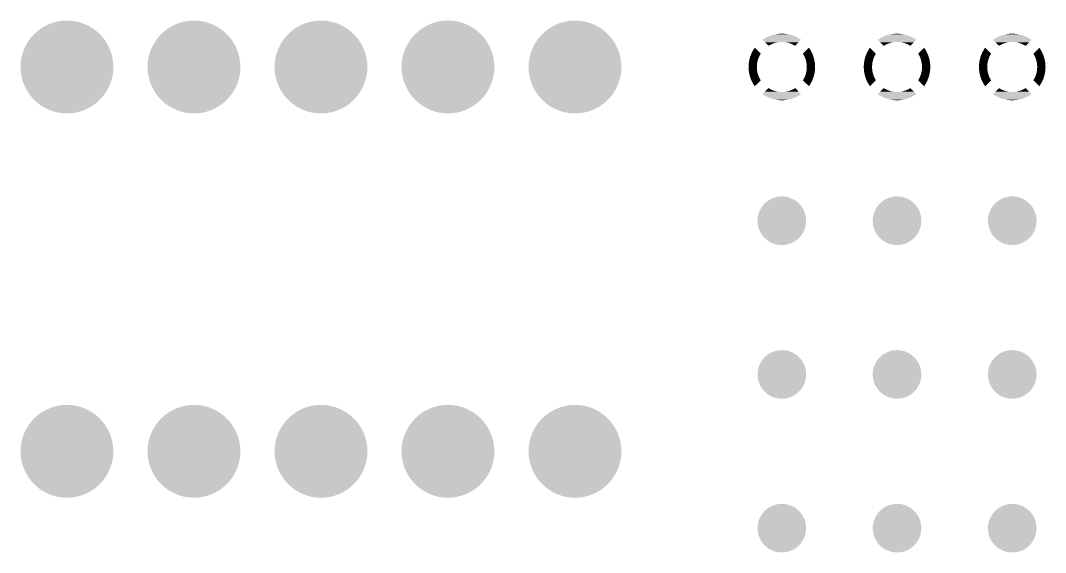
# Model space of a CAD drawing. Extents: x 295 to 953, y 10 to 290.
# Drawn here: x 589.21 to 623.11, y 160.97 to 178.55 of the extents above; entities that cross this region are included whole.
import ezdxf

# ---------------------------------------------------------------- set-up
doc = ezdxf.new("R2010")
doc.units = 0
doc.header["$LTSCALE"] = 5
doc.header["$MEASUREMENT"] = 0
doc.layers.get('0').update_dxf_attribs({"linetype": 'CONTINUOUS', "lineweight": 25})

msp = doc.modelspace()

# ---------------------------------------------------------------- linework, layer by layer
for points, const_width in [([(589.98, 177.013, 1), (591.515, 177.013, 1)], 1.535), ([(594.181, 177.013, 1), (595.716, 177.013, 1)], 1.535), ([(598.382, 177.013, 1), (599.917, 177.013, 1)], 1.535), ([(602.581, 177.013, 1), (604.116, 177.013, 1)], 1.535), ([(606.782, 177.013, 1), (608.317, 177.013, 1)], 1.535), ([(613.988, 171.933, 1), (614.792, 171.933, 1)], 0.804), ([(617.798, 171.933, 1), (618.602, 171.933, 1)], 0.804), ([(621.608, 171.933, 1), (622.412, 171.933, 1)], 0.804), ([(613.988, 166.853, 1), (614.792, 166.853, 1)], 0.804), ([(617.798, 166.853, 1), (618.602, 166.853, 1)], 0.804), ([(621.608, 166.853, 1), (622.412, 166.853, 1)], 0.804), ([(589.98, 164.313, 1), (591.515, 164.313, 1)], 1.535), ([(594.181, 164.313, 1), (595.716, 164.313, 1)], 1.535), ([(598.382, 164.313, 1), (599.917, 164.313, 1)], 1.535), ([(602.581, 164.313, 1), (604.116, 164.313, 1)], 1.535), ([(606.782, 164.313, 1), (608.317, 164.313, 1)], 1.535), ([(613.988, 161.773, 1), (614.792, 161.773, 1)], 0.804), ([(617.798, 161.773, 1), (618.602, 161.773, 1)], 0.804), ([(621.608, 161.773, 1), (622.412, 161.773, 1)], 0.804)]:
    msp.add_lwpolyline(points, format="xyb", close=True, dxfattribs=dict(const_width=const_width))
for points in [[(613.832, 177.961), (613.863, 177.979), (614.948, 177.961), (614.916, 177.979)], [(613.863, 177.979), (613.873, 177.984), (614.916, 177.979), (614.907, 177.984)], [(613.873, 177.984), (613.905, 178.001), (614.907, 177.984), (614.874, 178.001)], [(613.905, 178.001), (613.915, 178.005), (614.874, 178.001), (614.865, 178.005)], [(613.915, 178.005), (613.948, 178.021), (614.865, 178.005), (614.831, 178.021)], [(613.948, 178.021), (613.958, 178.025), (614.831, 178.021), (614.821, 178.025)], [(613.958, 178.025), (613.992, 178.039), (614.821, 178.025), (614.787, 178.039)], [(613.992, 178.039), (614.002, 178.042), (614.787, 178.039), (614.778, 178.042)], [(614.002, 178.042), (614.036, 178.055), (614.778, 178.042), (614.743, 178.055)], [(614.036, 178.055), (614.047, 178.058), (614.743, 178.055), (614.733, 178.058)], [(614.047, 178.058), (614.081, 178.069), (614.733, 178.058), (614.698, 178.069)], [(614.081, 178.069), (614.092, 178.072), (614.698, 178.069), (614.688, 178.072)], [(614.092, 178.072), (614.127, 178.081), (614.688, 178.072), (614.652, 178.081)], [(614.127, 178.081), (614.138, 178.084), (614.652, 178.081), (614.642, 178.084)], [(614.138, 178.084), (614.173, 178.092), (614.642, 178.084), (614.606, 178.092)], [(614.173, 178.092), (614.185, 178.094), (614.606, 178.092), (614.596, 178.094)], [(614.185, 178.094), (614.219, 178.1), (614.596, 178.094), (614.559, 178.1)], [(614.219, 178.1), (614.232, 178.101), (614.559, 178.1), (614.549, 178.101)], [(614.232, 178.101), (614.266, 178.106), (614.549, 178.101), (614.512, 178.106)], [(614.266, 178.106), (614.279, 178.107), (614.512, 178.106), (614.502, 178.107)], [(614.279, 178.107), (614.313, 178.11), (614.502, 178.107), (614.464, 178.11)], [(614.313, 178.11), (614.328, 178.111), (614.464, 178.11), (614.455, 178.111)], [(614.328, 178.111), (614.361, 178.113), (614.455, 178.111), (614.414, 178.113)], [(614.361, 178.113), (614.408, 178.113), (614.414, 178.113), (614.408, 178.113)], [(617.642, 177.961), (617.673, 177.979), (618.758, 177.961), (618.726, 177.979)], [(617.673, 177.979), (617.683, 177.984), (618.726, 177.979), (618.717, 177.984)], [(617.683, 177.984), (617.715, 178.001), (618.717, 177.984), (618.684, 178.001)], [(617.715, 178.001), (617.725, 178.005), (618.684, 178.001), (618.675, 178.005)], [(617.725, 178.005), (617.758, 178.021), (618.675, 178.005), (618.641, 178.021)], [(617.758, 178.021), (617.768, 178.025), (618.641, 178.021), (618.631, 178.025)], [(617.768, 178.025), (617.802, 178.039), (618.631, 178.025), (618.597, 178.039)], [(617.802, 178.039), (617.812, 178.042), (618.597, 178.039), (618.588, 178.042)], [(617.812, 178.042), (617.846, 178.055), (618.588, 178.042), (618.553, 178.055)], [(617.846, 178.055), (617.857, 178.058), (618.553, 178.055), (618.543, 178.058)], [(617.857, 178.058), (617.891, 178.069), (618.543, 178.058), (618.508, 178.069)], [(617.891, 178.069), (617.902, 178.072), (618.508, 178.069), (618.498, 178.072)], [(617.902, 178.072), (617.937, 178.081), (618.498, 178.072), (618.462, 178.081)], [(617.937, 178.081), (617.948, 178.084), (618.462, 178.081), (618.452, 178.084)], [(617.948, 178.084), (617.983, 178.092), (618.452, 178.084), (618.416, 178.092)], [(617.983, 178.092), (617.995, 178.094), (618.416, 178.092), (618.406, 178.094)], [(617.995, 178.094), (618.029, 178.1), (618.406, 178.094), (618.369, 178.1)], [(618.029, 178.1), (618.042, 178.101), (618.369, 178.1), (618.359, 178.101)], [(618.042, 178.101), (618.076, 178.106), (618.359, 178.101), (618.322, 178.106)], [(618.076, 178.106), (618.089, 178.107), (618.322, 178.106), (618.312, 178.107)], [(618.089, 178.107), (618.123, 178.11), (618.312, 178.107), (618.274, 178.11)], [(618.123, 178.11), (618.138, 178.111), (618.274, 178.11), (618.265, 178.111)], [(618.138, 178.111), (618.171, 178.113), (618.265, 178.111), (618.224, 178.113)], [(618.171, 178.113), (618.218, 178.113), (618.224, 178.113), (618.218, 178.113)], [(621.452, 177.961), (621.483, 177.979), (622.568, 177.961), (622.536, 177.979)], [(621.483, 177.979), (621.493, 177.984), (622.536, 177.979), (622.527, 177.984)], [(621.493, 177.984), (621.525, 178.001), (622.527, 177.984), (622.494, 178.001)], [(621.525, 178.001), (621.535, 178.005), (622.494, 178.001), (622.485, 178.005)], [(621.535, 178.005), (621.568, 178.021), (622.485, 178.005), (622.451, 178.021)], [(621.568, 178.021), (621.578, 178.025), (622.451, 178.021), (622.441, 178.025)], [(621.578, 178.025), (621.612, 178.039), (622.441, 178.025), (622.407, 178.039)], [(621.612, 178.039), (621.622, 178.042), (622.407, 178.039), (622.398, 178.042)], [(621.622, 178.042), (621.656, 178.055), (622.398, 178.042), (622.363, 178.055)], [(621.656, 178.055), (621.667, 178.058), (622.363, 178.055), (622.353, 178.058)], [(621.667, 178.058), (621.701, 178.069), (622.353, 178.058), (622.318, 178.069)], [(621.701, 178.069), (621.712, 178.072), (622.318, 178.069), (622.308, 178.072)], [(621.712, 178.072), (621.747, 178.081), (622.308, 178.072), (622.272, 178.081)], [(621.747, 178.081), (621.758, 178.084), (622.272, 178.081), (622.262, 178.084)], [(621.758, 178.084), (621.793, 178.092), (622.262, 178.084), (622.226, 178.092)], [(621.793, 178.092), (621.805, 178.094), (622.226, 178.092), (622.216, 178.094)], [(621.805, 178.094), (621.839, 178.1), (622.216, 178.094), (622.179, 178.1)], [(621.839, 178.1), (621.852, 178.101), (622.179, 178.1), (622.169, 178.101)], [(621.852, 178.101), (621.886, 178.106), (622.169, 178.101), (622.132, 178.106)], [(621.886, 178.106), (621.899, 178.107), (622.132, 178.106), (622.122, 178.107)], [(621.899, 178.107), (621.933, 178.11), (622.122, 178.107), (622.084, 178.11)], [(621.933, 178.11), (621.948, 178.111), (622.084, 178.11), (622.075, 178.111)], [(621.948, 178.111), (621.981, 178.113), (622.075, 178.111), (622.034, 178.113)], [(621.981, 178.113), (622.028, 178.113), (622.034, 178.113), (622.028, 178.113)], [(613.467, 177.612), (613.494, 177.651), (613.533, 177.612), (613.494, 177.651)], [(613.752, 177.909), (613.782, 177.93), (615.027, 177.909), (614.997, 177.93)], [(613.823, 177.839), (613.752, 177.909), (614.956, 177.839), (615.027, 177.909)], [(613.782, 177.93), (613.792, 177.936), (614.997, 177.93), (614.988, 177.936)], [(613.792, 177.936), (613.822, 177.955), (614.988, 177.936), (614.957, 177.955)], [(613.822, 177.955), (613.832, 177.961), (614.957, 177.955), (614.948, 177.961)], [(613.823, 177.838), (613.823, 177.839), (614.362, 177.838), (614.403, 177.839)], [(613.826, 177.836), (613.823, 177.838), (614.321, 177.836), (614.362, 177.838)], [(613.83, 177.832), (613.826, 177.836), (614.281, 177.832), (614.321, 177.836)], [(613.836, 177.825), (613.83, 177.832), (614.24, 177.825), (614.281, 177.832)], [(613.845, 177.817), (613.836, 177.825), (614.2, 177.817), (614.24, 177.825)], [(613.855, 177.806), (613.845, 177.817), (614.16, 177.806), (614.2, 177.817)], [(613.868, 177.794), (613.855, 177.806), (614.121, 177.794), (614.16, 177.806)], [(613.882, 177.78), (613.868, 177.794), (614.083, 177.78), (614.121, 177.794)], [(613.898, 177.764), (613.882, 177.78), (614.045, 177.764), (614.083, 177.78)], [(613.916, 177.746), (613.898, 177.764), (614.009, 177.746), (614.045, 177.764)], [(613.936, 177.726), (613.916, 177.746), (613.973, 177.726), (614.009, 177.746)], [(613.95, 177.712), (613.936, 177.726), (613.95, 177.712), (613.973, 177.726)], [(614.444, 177.837), (614.403, 177.839), (614.955, 177.837), (614.956, 177.839)], [(614.485, 177.833), (614.444, 177.837), (614.951, 177.833), (614.955, 177.837)], [(614.525, 177.828), (614.485, 177.833), (614.945, 177.828), (614.951, 177.833)], [(614.566, 177.82), (614.525, 177.828), (614.938, 177.82), (614.945, 177.828)], [(614.605, 177.81), (614.566, 177.82), (614.928, 177.81), (614.938, 177.82)], [(614.645, 177.798), (614.605, 177.81), (614.916, 177.798), (614.928, 177.81)], [(614.683, 177.785), (614.645, 177.798), (614.903, 177.785), (614.916, 177.798)], [(614.721, 177.769), (614.683, 177.785), (614.887, 177.769), (614.903, 177.785)], [(614.758, 177.752), (614.721, 177.769), (614.87, 177.752), (614.887, 177.769)], [(614.794, 177.733), (614.758, 177.752), (614.851, 177.733), (614.87, 177.752)], [(614.83, 177.712), (614.794, 177.733), (614.83, 177.712), (614.851, 177.733)], [(615.231, 177.596), (615.271, 177.636), (615.322, 177.596), (615.296, 177.636)], [(615.271, 177.636), (615.286, 177.651), (615.296, 177.636), (615.286, 177.651)], [(617.277, 177.612), (617.304, 177.651), (617.343, 177.612), (617.304, 177.651)], [(617.562, 177.909), (617.592, 177.93), (618.837, 177.909), (618.807, 177.93)], [(617.633, 177.839), (617.562, 177.909), (618.766, 177.839), (618.837, 177.909)], [(617.592, 177.93), (617.602, 177.936), (618.807, 177.93), (618.798, 177.936)], [(617.602, 177.936), (617.632, 177.955), (618.798, 177.936), (618.767, 177.955)], [(617.632, 177.955), (617.642, 177.961), (618.767, 177.955), (618.758, 177.961)], [(617.633, 177.838), (617.633, 177.839), (618.172, 177.838), (618.213, 177.839)], [(617.636, 177.836), (617.633, 177.838), (618.131, 177.836), (618.172, 177.838)], [(617.64, 177.832), (617.636, 177.836), (618.091, 177.832), (618.131, 177.836)], [(617.646, 177.825), (617.64, 177.832), (618.05, 177.825), (618.091, 177.832)], [(617.655, 177.817), (617.646, 177.825), (618.01, 177.817), (618.05, 177.825)], [(617.665, 177.806), (617.655, 177.817), (617.97, 177.806), (618.01, 177.817)], [(617.678, 177.794), (617.665, 177.806), (617.931, 177.794), (617.97, 177.806)], [(617.692, 177.78), (617.678, 177.794), (617.893, 177.78), (617.931, 177.794)], [(617.708, 177.764), (617.692, 177.78), (617.855, 177.764), (617.893, 177.78)], [(617.726, 177.746), (617.708, 177.764), (617.819, 177.746), (617.855, 177.764)], [(617.746, 177.726), (617.726, 177.746), (617.783, 177.726), (617.819, 177.746)], [(617.76, 177.712), (617.746, 177.726), (617.76, 177.712), (617.783, 177.726)], [(618.254, 177.837), (618.213, 177.839), (618.765, 177.837), (618.766, 177.839)], [(618.295, 177.833), (618.254, 177.837), (618.761, 177.833), (618.765, 177.837)], [(618.335, 177.828), (618.295, 177.833), (618.755, 177.828), (618.761, 177.833)], [(618.376, 177.82), (618.335, 177.828), (618.748, 177.82), (618.755, 177.828)], [(618.415, 177.81), (618.376, 177.82), (618.738, 177.81), (618.748, 177.82)], [(618.455, 177.798), (618.415, 177.81), (618.726, 177.798), (618.738, 177.81)], [(618.493, 177.785), (618.455, 177.798), (618.713, 177.785), (618.726, 177.798)], [(618.531, 177.769), (618.493, 177.785), (618.697, 177.769), (618.713, 177.785)], [(618.568, 177.752), (618.531, 177.769), (618.68, 177.752), (618.697, 177.769)], [(618.604, 177.733), (618.568, 177.752), (618.661, 177.733), (618.68, 177.752)], [(618.64, 177.712), (618.604, 177.733), (618.64, 177.712), (618.661, 177.733)], [(619.041, 177.596), (619.081, 177.636), (619.132, 177.596), (619.106, 177.636)], [(619.081, 177.636), (619.096, 177.651), (619.106, 177.636), (619.096, 177.651)], [(621.087, 177.612), (621.114, 177.651), (621.153, 177.612), (621.114, 177.651)], [(621.372, 177.909), (621.402, 177.93), (622.647, 177.909), (622.617, 177.93)], [(621.443, 177.839), (621.372, 177.909), (622.576, 177.839), (622.647, 177.909)], [(621.402, 177.93), (621.412, 177.936), (622.617, 177.93), (622.608, 177.936)], [(621.412, 177.936), (621.442, 177.955), (622.608, 177.936), (622.577, 177.955)], [(621.442, 177.955), (621.452, 177.961), (622.577, 177.955), (622.568, 177.961)], [(621.443, 177.838), (621.443, 177.839), (621.982, 177.838), (622.023, 177.839)], [(621.446, 177.836), (621.443, 177.838), (621.941, 177.836), (621.982, 177.838)], [(621.45, 177.832), (621.446, 177.836), (621.901, 177.832), (621.941, 177.836)], [(621.456, 177.825), (621.45, 177.832), (621.86, 177.825), (621.901, 177.832)], [(621.465, 177.817), (621.456, 177.825), (621.82, 177.817), (621.86, 177.825)], [(621.475, 177.806), (621.465, 177.817), (621.78, 177.806), (621.82, 177.817)], [(621.488, 177.794), (621.475, 177.806), (621.741, 177.794), (621.78, 177.806)], [(621.502, 177.78), (621.488, 177.794), (621.703, 177.78), (621.741, 177.794)], [(621.518, 177.764), (621.502, 177.78), (621.665, 177.764), (621.703, 177.78)], [(621.536, 177.746), (621.518, 177.764), (621.629, 177.746), (621.665, 177.764)], [(621.556, 177.726), (621.536, 177.746), (621.593, 177.726), (621.629, 177.746)], [(621.57, 177.712), (621.556, 177.726), (621.57, 177.712), (621.593, 177.726)], [(622.064, 177.837), (622.023, 177.839), (622.575, 177.837), (622.576, 177.839)], [(622.105, 177.833), (622.064, 177.837), (622.571, 177.833), (622.575, 177.837)], [(622.145, 177.828), (622.105, 177.833), (622.565, 177.828), (622.571, 177.833)], [(622.186, 177.82), (622.145, 177.828), (622.558, 177.82), (622.565, 177.828)], [(622.225, 177.81), (622.186, 177.82), (622.548, 177.81), (622.558, 177.82)], [(622.265, 177.798), (622.225, 177.81), (622.536, 177.798), (622.548, 177.81)], [(622.303, 177.785), (622.265, 177.798), (622.523, 177.785), (622.536, 177.798)], [(622.341, 177.769), (622.303, 177.785), (622.507, 177.769), (622.523, 177.785)], [(622.378, 177.752), (622.341, 177.769), (622.49, 177.752), (622.507, 177.769)], [(622.414, 177.733), (622.378, 177.752), (622.471, 177.733), (622.49, 177.752)], [(622.45, 177.712), (622.414, 177.733), (622.45, 177.712), (622.471, 177.733)], [(622.851, 177.596), (622.891, 177.636), (622.942, 177.596), (622.916, 177.636)], [(622.891, 177.636), (622.906, 177.651), (622.916, 177.636), (622.906, 177.651)], [(613.32, 177.268), (613.33, 177.307), (613.605, 177.268), (613.618, 177.307)], [(613.33, 177.307), (613.331, 177.311), (613.618, 177.307), (613.62, 177.311)], [(613.331, 177.311), (613.341, 177.345), (613.62, 177.311), (613.634, 177.345)], [(613.341, 177.345), (613.345, 177.357), (613.634, 177.345), (613.639, 177.357)], [(613.345, 177.357), (613.354, 177.382), (613.639, 177.357), (613.651, 177.382)], [(613.354, 177.382), (613.361, 177.401), (613.651, 177.382), (613.661, 177.401)], [(613.361, 177.401), (613.367, 177.418), (613.661, 177.401), (613.67, 177.418)], [(613.367, 177.418), (613.378, 177.445), (613.67, 177.418), (613.686, 177.445)], [(613.378, 177.445), (613.382, 177.453), (613.686, 177.445), (613.691, 177.453)], [(613.382, 177.453), (613.398, 177.488), (613.691, 177.453), (613.656, 177.488)], [(613.398, 177.488), (613.419, 177.53), (613.656, 177.488), (613.614, 177.53)], [(613.419, 177.53), (613.442, 177.572), (613.614, 177.53), (613.573, 177.572)], [(613.442, 177.572), (613.467, 177.612), (613.573, 177.572), (613.533, 177.612)], [(615.088, 177.453), (615.107, 177.472), (615.397, 177.453), (615.389, 177.472)], [(615.095, 177.442), (615.088, 177.453), (615.402, 177.442), (615.397, 177.453)], [(615.103, 177.428), (615.095, 177.442), (615.408, 177.428), (615.402, 177.442)], [(615.116, 177.406), (615.103, 177.428), (615.417, 177.406), (615.408, 177.428)], [(615.107, 177.472), (615.149, 177.514), (615.389, 177.472), (615.369, 177.514)], [(615.127, 177.384), (615.116, 177.406), (615.425, 177.384), (615.417, 177.406)], [(615.134, 177.37), (615.127, 177.384), (615.43, 177.37), (615.425, 177.384)], [(615.148, 177.339), (615.134, 177.37), (615.44, 177.339), (615.43, 177.37)], [(615.151, 177.332), (615.148, 177.339), (615.442, 177.332), (615.44, 177.339)], [(615.149, 177.514), (615.191, 177.556), (615.369, 177.514), (615.346, 177.556)], [(615.166, 177.294), (615.151, 177.332), (615.453, 177.294), (615.442, 177.332)], [(615.179, 177.255), (615.166, 177.294), (615.462, 177.255), (615.453, 177.294)], [(615.191, 177.556), (615.231, 177.596), (615.346, 177.556), (615.322, 177.596)], [(617.13, 177.268), (617.14, 177.307), (617.415, 177.268), (617.428, 177.307)], [(617.14, 177.307), (617.141, 177.311), (617.428, 177.307), (617.43, 177.311)], [(617.141, 177.311), (617.151, 177.345), (617.43, 177.311), (617.444, 177.345)], [(617.151, 177.345), (617.155, 177.357), (617.444, 177.345), (617.449, 177.357)], [(617.155, 177.357), (617.164, 177.382), (617.449, 177.357), (617.461, 177.382)], [(617.164, 177.382), (617.171, 177.401), (617.461, 177.382), (617.471, 177.401)], [(617.171, 177.401), (617.177, 177.418), (617.471, 177.401), (617.48, 177.418)], [(617.177, 177.418), (617.188, 177.445), (617.48, 177.418), (617.496, 177.445)], [(617.188, 177.445), (617.192, 177.453), (617.496, 177.445), (617.501, 177.453)], [(617.192, 177.453), (617.208, 177.488), (617.501, 177.453), (617.466, 177.488)], [(617.208, 177.488), (617.229, 177.53), (617.466, 177.488), (617.424, 177.53)], [(617.229, 177.53), (617.252, 177.572), (617.424, 177.53), (617.383, 177.572)], [(617.252, 177.572), (617.277, 177.612), (617.383, 177.572), (617.343, 177.612)], [(618.898, 177.453), (618.917, 177.472), (619.207, 177.453), (619.199, 177.472)], [(618.905, 177.442), (618.898, 177.453), (619.212, 177.442), (619.207, 177.453)], [(618.913, 177.428), (618.905, 177.442), (619.218, 177.428), (619.212, 177.442)], [(618.926, 177.406), (618.913, 177.428), (619.227, 177.406), (619.218, 177.428)], [(618.917, 177.472), (618.959, 177.514), (619.199, 177.472), (619.179, 177.514)], [(618.937, 177.384), (618.926, 177.406), (619.235, 177.384), (619.227, 177.406)], [(618.944, 177.37), (618.937, 177.384), (619.24, 177.37), (619.235, 177.384)], [(618.958, 177.339), (618.944, 177.37), (619.25, 177.339), (619.24, 177.37)], [(618.961, 177.332), (618.958, 177.339), (619.252, 177.332), (619.25, 177.339)], [(618.959, 177.514), (619.001, 177.556), (619.179, 177.514), (619.156, 177.556)], [(618.976, 177.294), (618.961, 177.332), (619.263, 177.294), (619.252, 177.332)], [(618.989, 177.255), (618.976, 177.294), (619.272, 177.255), (619.263, 177.294)], [(619.001, 177.556), (619.041, 177.596), (619.156, 177.556), (619.132, 177.596)], [(620.94, 177.268), (620.95, 177.307), (621.225, 177.268), (621.238, 177.307)], [(620.95, 177.307), (620.951, 177.311), (621.238, 177.307), (621.24, 177.311)], [(620.951, 177.311), (620.961, 177.345), (621.24, 177.311), (621.254, 177.345)], [(620.961, 177.345), (620.965, 177.357), (621.254, 177.345), (621.259, 177.357)], [(620.965, 177.357), (620.974, 177.382), (621.259, 177.357), (621.271, 177.382)], [(620.974, 177.382), (620.981, 177.401), (621.271, 177.382), (621.281, 177.401)], [(620.981, 177.401), (620.987, 177.418), (621.281, 177.401), (621.29, 177.418)], [(620.987, 177.418), (620.998, 177.445), (621.29, 177.418), (621.306, 177.445)], [(620.998, 177.445), (621.002, 177.453), (621.306, 177.445), (621.311, 177.453)], [(621.002, 177.453), (621.018, 177.488), (621.311, 177.453), (621.276, 177.488)], [(621.018, 177.488), (621.039, 177.53), (621.276, 177.488), (621.234, 177.53)], [(621.039, 177.53), (621.062, 177.572), (621.234, 177.53), (621.193, 177.572)], [(621.062, 177.572), (621.087, 177.612), (621.193, 177.572), (621.153, 177.612)], [(622.708, 177.453), (622.727, 177.472), (623.017, 177.453), (623.009, 177.472)], [(622.715, 177.442), (622.708, 177.453), (623.022, 177.442), (623.017, 177.453)], [(622.723, 177.428), (622.715, 177.442), (623.028, 177.428), (623.022, 177.442)], [(622.736, 177.406), (622.723, 177.428), (623.037, 177.406), (623.028, 177.428)], [(622.727, 177.472), (622.769, 177.514), (623.009, 177.472), (622.989, 177.514)], [(622.747, 177.384), (622.736, 177.406), (623.045, 177.384), (623.037, 177.406)], [(622.754, 177.37), (622.747, 177.384), (623.05, 177.37), (623.045, 177.384)], [(622.768, 177.339), (622.754, 177.37), (623.06, 177.339), (623.05, 177.37)], [(622.771, 177.332), (622.768, 177.339), (623.062, 177.332), (623.06, 177.339)], [(622.769, 177.514), (622.811, 177.556), (622.989, 177.514), (622.966, 177.556)], [(622.786, 177.294), (622.771, 177.332), (623.073, 177.294), (623.062, 177.332)], [(622.799, 177.255), (622.786, 177.294), (623.082, 177.255), (623.073, 177.294)], [(622.811, 177.556), (622.851, 177.596), (622.966, 177.556), (622.942, 177.596)], [(613.29, 177.032), (613.291, 177.068), (613.565, 177.032), (613.566, 177.068)], [(613.29, 177.027), (613.29, 177.032), (613.564, 177.027), (613.565, 177.032)], [(613.29, 177.013), (613.29, 177.027), (613.564, 177.013), (613.564, 177.027)], [(613.291, 176.972), (613.29, 177.013), (613.565, 176.972), (613.564, 177.013)], [(613.291, 177.068), (613.292, 177.079), (613.566, 177.068), (613.567, 177.079)], [(613.291, 176.966), (613.291, 176.972), (613.566, 176.966), (613.565, 176.972)], [(613.293, 176.932), (613.291, 176.966), (613.568, 176.932), (613.566, 176.966)], [(613.292, 177.079), (613.294, 177.108), (613.567, 177.079), (613.57, 177.108)], [(613.294, 177.108), (613.296, 177.126), (613.57, 177.108), (613.572, 177.126)], [(613.296, 177.126), (613.299, 177.149), (613.572, 177.126), (613.575, 177.149)], [(613.299, 177.149), (613.301, 177.173), (613.575, 177.149), (613.58, 177.173)], [(613.301, 177.173), (613.304, 177.189), (613.58, 177.173), (613.583, 177.189)], [(613.304, 177.189), (613.309, 177.219), (613.583, 177.189), (613.591, 177.219)], [(613.309, 177.219), (613.311, 177.229), (613.591, 177.219), (613.593, 177.229)], [(613.311, 177.229), (613.319, 177.266), (613.593, 177.229), (613.604, 177.266)], [(613.319, 177.266), (613.32, 177.268), (613.604, 177.266), (613.605, 177.268)], [(615.181, 177.248), (615.179, 177.255), (615.464, 177.248), (615.462, 177.255)], [(615.19, 177.216), (615.181, 177.248), (615.47, 177.216), (615.464, 177.248)], [(615.193, 177.201), (615.19, 177.216), (615.473, 177.201), (615.47, 177.216)], [(615.199, 177.176), (615.193, 177.201), (615.477, 177.176), (615.473, 177.201)], [(615.203, 177.155), (615.199, 177.176), (615.48, 177.155), (615.477, 177.176)], [(615.206, 177.136), (615.203, 177.155), (615.482, 177.136), (615.48, 177.155)], [(615.21, 177.108), (615.206, 177.136), (615.485, 177.108), (615.482, 177.136)], [(615.211, 177.095), (615.21, 177.108), (615.486, 177.095), (615.485, 177.108)], [(615.21, 176.918), (615.212, 176.948), (615.485, 176.918), (615.488, 176.948)], [(615.214, 177.061), (615.211, 177.095), (615.488, 177.061), (615.486, 177.095)], [(615.212, 176.948), (615.213, 176.959), (615.488, 176.948), (615.488, 176.959)], [(615.213, 176.959), (615.215, 176.995), (615.488, 176.959), (615.489, 176.995)], [(615.214, 177.054), (615.214, 177.061), (615.489, 177.054), (615.488, 177.061)], [(615.215, 177.013), (615.214, 177.054), (615.49, 177.013), (615.489, 177.054)], [(615.215, 177), (615.215, 177.013), (615.489, 177), (615.49, 177.013)], [(615.215, 176.995), (615.215, 177), (615.489, 176.995), (615.489, 177)], [(617.1, 177.032), (617.101, 177.068), (617.375, 177.032), (617.376, 177.068)], [(617.1, 177.027), (617.1, 177.032), (617.374, 177.027), (617.375, 177.032)], [(617.1, 177.013), (617.1, 177.027), (617.374, 177.013), (617.374, 177.027)], [(617.101, 176.972), (617.1, 177.013), (617.375, 176.972), (617.374, 177.013)], [(617.101, 177.068), (617.102, 177.079), (617.376, 177.068), (617.377, 177.079)], [(617.101, 176.966), (617.101, 176.972), (617.376, 176.966), (617.375, 176.972)], [(617.103, 176.932), (617.101, 176.966), (617.378, 176.932), (617.376, 176.966)], [(617.102, 177.079), (617.104, 177.108), (617.377, 177.079), (617.38, 177.108)], [(617.104, 177.108), (617.106, 177.126), (617.38, 177.108), (617.382, 177.126)], [(617.106, 177.126), (617.109, 177.149), (617.382, 177.126), (617.385, 177.149)], [(617.109, 177.149), (617.111, 177.173), (617.385, 177.149), (617.39, 177.173)], [(617.111, 177.173), (617.114, 177.189), (617.39, 177.173), (617.393, 177.189)], [(617.114, 177.189), (617.119, 177.219), (617.393, 177.189), (617.401, 177.219)], [(617.119, 177.219), (617.121, 177.229), (617.401, 177.219), (617.403, 177.229)], [(617.121, 177.229), (617.129, 177.266), (617.403, 177.229), (617.414, 177.266)], [(617.129, 177.266), (617.13, 177.268), (617.414, 177.266), (617.415, 177.268)], [(618.991, 177.248), (618.989, 177.255), (619.274, 177.248), (619.272, 177.255)], [(619, 177.216), (618.991, 177.248), (619.28, 177.216), (619.274, 177.248)], [(619.003, 177.201), (619, 177.216), (619.283, 177.201), (619.28, 177.216)], [(619.009, 177.176), (619.003, 177.201), (619.287, 177.176), (619.283, 177.201)], [(619.013, 177.155), (619.009, 177.176), (619.29, 177.155), (619.287, 177.176)], [(619.016, 177.136), (619.013, 177.155), (619.292, 177.136), (619.29, 177.155)], [(619.02, 177.108), (619.016, 177.136), (619.295, 177.108), (619.292, 177.136)], [(619.021, 177.095), (619.02, 177.108), (619.296, 177.095), (619.295, 177.108)], [(619.02, 176.918), (619.022, 176.948), (619.295, 176.918), (619.298, 176.948)], [(619.024, 177.061), (619.021, 177.095), (619.298, 177.061), (619.296, 177.095)], [(619.022, 176.948), (619.023, 176.959), (619.298, 176.948), (619.298, 176.959)], [(619.023, 176.959), (619.025, 176.995), (619.298, 176.959), (619.299, 176.995)], [(619.024, 177.054), (619.024, 177.061), (619.299, 177.054), (619.298, 177.061)], [(619.025, 177.013), (619.024, 177.054), (619.3, 177.013), (619.299, 177.054)], [(619.025, 177), (619.025, 177.013), (619.299, 177), (619.3, 177.013)], [(619.025, 176.995), (619.025, 177), (619.299, 176.995), (619.299, 177)], [(620.91, 177.032), (620.911, 177.068), (621.185, 177.032), (621.186, 177.068)], [(620.91, 177.027), (620.91, 177.032), (621.184, 177.027), (621.185, 177.032)], [(620.91, 177.013), (620.91, 177.027), (621.184, 177.013), (621.184, 177.027)], [(620.911, 176.972), (620.91, 177.013), (621.185, 176.972), (621.184, 177.013)], [(620.911, 177.068), (620.912, 177.079), (621.186, 177.068), (621.187, 177.079)], [(620.911, 176.966), (620.911, 176.972), (621.186, 176.966), (621.185, 176.972)], [(620.913, 176.932), (620.911, 176.966), (621.188, 176.932), (621.186, 176.966)], [(620.912, 177.079), (620.914, 177.108), (621.187, 177.079), (621.19, 177.108)], [(620.914, 177.108), (620.916, 177.126), (621.19, 177.108), (621.192, 177.126)], [(620.916, 177.126), (620.919, 177.149), (621.192, 177.126), (621.195, 177.149)], [(620.919, 177.149), (620.921, 177.173), (621.195, 177.149), (621.2, 177.173)], [(620.921, 177.173), (620.924, 177.189), (621.2, 177.173), (621.203, 177.189)], [(620.924, 177.189), (620.929, 177.219), (621.203, 177.189), (621.211, 177.219)], [(620.929, 177.219), (620.931, 177.229), (621.211, 177.219), (621.213, 177.229)], [(620.931, 177.229), (620.939, 177.266), (621.213, 177.229), (621.224, 177.266)], [(620.939, 177.266), (620.94, 177.268), (621.224, 177.266), (621.225, 177.268)], [(622.801, 177.248), (622.799, 177.255), (623.084, 177.248), (623.082, 177.255)], [(622.81, 177.216), (622.801, 177.248), (623.09, 177.216), (623.084, 177.248)], [(622.813, 177.201), (622.81, 177.216), (623.093, 177.201), (623.09, 177.216)], [(622.819, 177.176), (622.813, 177.201), (623.097, 177.176), (623.093, 177.201)], [(622.823, 177.155), (622.819, 177.176), (623.1, 177.155), (623.097, 177.176)], [(622.826, 177.136), (622.823, 177.155), (623.102, 177.136), (623.1, 177.155)], [(622.83, 177.108), (622.826, 177.136), (623.105, 177.108), (623.102, 177.136)], [(622.831, 177.095), (622.83, 177.108), (623.106, 177.095), (623.105, 177.108)], [(622.83, 176.918), (622.832, 176.948), (623.105, 176.918), (623.108, 176.948)], [(622.834, 177.061), (622.831, 177.095), (623.108, 177.061), (623.106, 177.095)], [(622.832, 176.948), (622.833, 176.959), (623.108, 176.948), (623.108, 176.959)], [(622.833, 176.959), (622.835, 176.995), (623.108, 176.959), (623.109, 176.995)], [(622.834, 177.054), (622.834, 177.061), (623.109, 177.054), (623.108, 177.061)], [(622.835, 177.013), (622.834, 177.054), (623.11, 177.013), (623.109, 177.054)], [(622.835, 177), (622.835, 177.013), (623.109, 177), (623.11, 177.013)], [(622.835, 176.995), (622.835, 177), (623.109, 176.995), (623.109, 177)], [(613.294, 176.919), (613.293, 176.932), (613.57, 176.919), (613.568, 176.932)], [(613.297, 176.891), (613.294, 176.919), (613.573, 176.891), (613.57, 176.919)], [(613.299, 176.872), (613.297, 176.891), (613.577, 176.872), (613.573, 176.891)], [(613.302, 176.851), (613.299, 176.872), (613.58, 176.851), (613.577, 176.872)], [(613.306, 176.825), (613.302, 176.851), (613.586, 176.825), (613.58, 176.851)], [(613.309, 176.811), (613.306, 176.825), (613.589, 176.811), (613.586, 176.825)], [(613.315, 176.779), (613.309, 176.811), (613.598, 176.779), (613.589, 176.811)], [(613.317, 176.771), (613.315, 176.779), (613.601, 176.771), (613.598, 176.779)], [(613.326, 176.733), (613.317, 176.771), (613.613, 176.733), (613.601, 176.771)], [(613.326, 176.732), (613.326, 176.733), (613.613, 176.732), (613.613, 176.733)], [(613.337, 176.694), (613.326, 176.732), (613.628, 176.694), (613.613, 176.732)], [(613.339, 176.687), (613.337, 176.694), (613.631, 176.687), (613.628, 176.694)], [(613.349, 176.657), (613.339, 176.687), (613.645, 176.657), (613.631, 176.687)], [(613.354, 176.643), (613.349, 176.657), (613.652, 176.643), (613.645, 176.657)], [(613.363, 176.62), (613.354, 176.643), (613.664, 176.62), (613.652, 176.643)], [(613.371, 176.598), (613.363, 176.62), (613.676, 176.598), (613.664, 176.62)], [(615.093, 176.582), (615.109, 176.609), (615.401, 176.582), (615.412, 176.609)], [(615.109, 176.609), (615.118, 176.625), (615.412, 176.609), (615.419, 176.625)], [(615.118, 176.625), (615.128, 176.645), (615.419, 176.625), (615.426, 176.645)], [(615.128, 176.645), (615.14, 176.67), (615.426, 176.645), (615.435, 176.67)], [(615.14, 176.67), (615.146, 176.682), (615.435, 176.67), (615.438, 176.682)], [(615.146, 176.682), (615.159, 176.715), (615.438, 176.682), (615.448, 176.715)], [(615.159, 176.715), (615.161, 176.72), (615.448, 176.715), (615.45, 176.72)], [(615.161, 176.72), (615.175, 176.758), (615.45, 176.72), (615.46, 176.758)], [(615.175, 176.758), (615.176, 176.761), (615.46, 176.758), (615.46, 176.761)], [(615.176, 176.761), (615.187, 176.798), (615.46, 176.761), (615.468, 176.798)], [(615.187, 176.798), (615.189, 176.807), (615.468, 176.798), (615.47, 176.807)], [(615.189, 176.807), (615.196, 176.837), (615.47, 176.807), (615.475, 176.837)], [(615.196, 176.837), (615.199, 176.854), (615.475, 176.837), (615.478, 176.854)], [(615.199, 176.854), (615.204, 176.878), (615.478, 176.854), (615.481, 176.878)], [(615.204, 176.878), (615.207, 176.901), (615.481, 176.878), (615.484, 176.901)], [(615.207, 176.901), (615.21, 176.918), (615.484, 176.901), (615.485, 176.918)], [(617.104, 176.919), (617.103, 176.932), (617.38, 176.919), (617.378, 176.932)], [(617.107, 176.891), (617.104, 176.919), (617.383, 176.891), (617.38, 176.919)], [(617.109, 176.872), (617.107, 176.891), (617.387, 176.872), (617.383, 176.891)], [(617.112, 176.851), (617.109, 176.872), (617.39, 176.851), (617.387, 176.872)], [(617.116, 176.825), (617.112, 176.851), (617.396, 176.825), (617.39, 176.851)], [(617.119, 176.811), (617.116, 176.825), (617.399, 176.811), (617.396, 176.825)], [(617.125, 176.779), (617.119, 176.811), (617.408, 176.779), (617.399, 176.811)], [(617.127, 176.771), (617.125, 176.779), (617.411, 176.771), (617.408, 176.779)], [(617.136, 176.733), (617.127, 176.771), (617.423, 176.733), (617.411, 176.771)], [(617.136, 176.732), (617.136, 176.733), (617.423, 176.732), (617.423, 176.733)], [(617.147, 176.694), (617.136, 176.732), (617.438, 176.694), (617.423, 176.732)], [(617.149, 176.687), (617.147, 176.694), (617.441, 176.687), (617.438, 176.694)], [(617.159, 176.657), (617.149, 176.687), (617.455, 176.657), (617.441, 176.687)], [(617.164, 176.643), (617.159, 176.657), (617.462, 176.643), (617.455, 176.657)], [(617.173, 176.62), (617.164, 176.643), (617.474, 176.62), (617.462, 176.643)], [(617.181, 176.598), (617.173, 176.62), (617.486, 176.598), (617.474, 176.62)], [(618.903, 176.582), (618.919, 176.609), (619.211, 176.582), (619.222, 176.609)], [(618.919, 176.609), (618.928, 176.625), (619.222, 176.609), (619.229, 176.625)], [(618.928, 176.625), (618.938, 176.645), (619.229, 176.625), (619.236, 176.645)], [(618.938, 176.645), (618.95, 176.67), (619.236, 176.645), (619.245, 176.67)], [(618.95, 176.67), (618.956, 176.682), (619.245, 176.67), (619.248, 176.682)], [(618.956, 176.682), (618.969, 176.715), (619.248, 176.682), (619.258, 176.715)], [(618.969, 176.715), (618.971, 176.72), (619.258, 176.715), (619.26, 176.72)], [(618.971, 176.72), (618.985, 176.758), (619.26, 176.72), (619.27, 176.758)], [(618.985, 176.758), (618.986, 176.761), (619.27, 176.758), (619.27, 176.761)], [(618.986, 176.761), (618.997, 176.798), (619.27, 176.761), (619.278, 176.798)], [(618.997, 176.798), (618.999, 176.807), (619.278, 176.798), (619.28, 176.807)], [(618.999, 176.807), (619.006, 176.837), (619.28, 176.807), (619.285, 176.837)], [(619.006, 176.837), (619.009, 176.854), (619.285, 176.837), (619.288, 176.854)], [(619.009, 176.854), (619.014, 176.878), (619.288, 176.854), (619.291, 176.878)], [(619.014, 176.878), (619.017, 176.901), (619.291, 176.878), (619.294, 176.901)], [(619.017, 176.901), (619.02, 176.918), (619.294, 176.901), (619.295, 176.918)], [(620.914, 176.919), (620.913, 176.932), (621.19, 176.919), (621.188, 176.932)], [(620.917, 176.891), (620.914, 176.919), (621.193, 176.891), (621.19, 176.919)], [(620.919, 176.872), (620.917, 176.891), (621.197, 176.872), (621.193, 176.891)], [(620.922, 176.851), (620.919, 176.872), (621.2, 176.851), (621.197, 176.872)], [(620.926, 176.825), (620.922, 176.851), (621.206, 176.825), (621.2, 176.851)], [(620.929, 176.811), (620.926, 176.825), (621.209, 176.811), (621.206, 176.825)], [(620.935, 176.779), (620.929, 176.811), (621.218, 176.779), (621.209, 176.811)], [(620.937, 176.771), (620.935, 176.779), (621.221, 176.771), (621.218, 176.779)], [(620.946, 176.733), (620.937, 176.771), (621.233, 176.733), (621.221, 176.771)], [(620.946, 176.732), (620.946, 176.733), (621.233, 176.732), (621.233, 176.733)], [(620.957, 176.694), (620.946, 176.732), (621.248, 176.694), (621.233, 176.732)], [(620.959, 176.687), (620.957, 176.694), (621.251, 176.687), (621.248, 176.694)], [(620.969, 176.657), (620.959, 176.687), (621.265, 176.657), (621.251, 176.687)], [(620.974, 176.643), (620.969, 176.657), (621.272, 176.643), (621.265, 176.657)], [(620.983, 176.62), (620.974, 176.643), (621.284, 176.62), (621.272, 176.643)], [(620.991, 176.598), (620.983, 176.62), (621.296, 176.598), (621.284, 176.62)], [(622.713, 176.582), (622.729, 176.609), (623.021, 176.582), (623.032, 176.609)], [(622.729, 176.609), (622.738, 176.625), (623.032, 176.609), (623.039, 176.625)], [(622.738, 176.625), (622.748, 176.645), (623.039, 176.625), (623.046, 176.645)], [(622.748, 176.645), (622.76, 176.67), (623.046, 176.645), (623.055, 176.67)], [(622.76, 176.67), (622.766, 176.682), (623.055, 176.67), (623.058, 176.682)], [(622.766, 176.682), (622.779, 176.715), (623.058, 176.682), (623.068, 176.715)], [(622.779, 176.715), (622.781, 176.72), (623.068, 176.715), (623.07, 176.72)], [(622.781, 176.72), (622.795, 176.758), (623.07, 176.72), (623.08, 176.758)], [(622.795, 176.758), (622.796, 176.761), (623.08, 176.758), (623.08, 176.761)], [(622.796, 176.761), (622.807, 176.798), (623.08, 176.761), (623.088, 176.798)], [(622.807, 176.798), (622.809, 176.807), (623.088, 176.798), (623.09, 176.807)], [(622.809, 176.807), (622.816, 176.837), (623.09, 176.807), (623.095, 176.837)], [(622.816, 176.837), (622.819, 176.854), (623.095, 176.837), (623.098, 176.854)], [(622.819, 176.854), (622.824, 176.878), (623.098, 176.854), (623.101, 176.878)], [(622.824, 176.878), (622.827, 176.901), (623.101, 176.878), (623.104, 176.901)], [(622.827, 176.901), (622.83, 176.918), (623.104, 176.901), (623.105, 176.918)], [(613.377, 176.585), (613.371, 176.598), (613.684, 176.585), (613.676, 176.598)], [(613.382, 176.573), (613.377, 176.585), (613.691, 176.573), (613.684, 176.585)], [(613.39, 176.555), (613.382, 176.573), (613.673, 176.555), (613.691, 176.573)], [(613.411, 176.512), (613.39, 176.555), (613.63, 176.512), (613.673, 176.555)], [(613.433, 176.471), (613.411, 176.512), (613.589, 176.471), (613.63, 176.512)], [(613.457, 176.43), (613.433, 176.471), (613.548, 176.43), (613.589, 176.471)], [(613.483, 176.391), (613.457, 176.43), (613.508, 176.391), (613.548, 176.43)], [(613.494, 176.376), (613.483, 176.391), (613.494, 176.376), (613.508, 176.391)], [(613.892, 176.257), (613.91, 176.275), (614.058, 176.257), (614.021, 176.275)], [(613.91, 176.275), (613.929, 176.294), (614.021, 176.275), (613.985, 176.294)], [(613.929, 176.294), (613.95, 176.315), (613.985, 176.294), (613.95, 176.315)], [(614.734, 176.263), (614.771, 176.281), (614.881, 176.263), (614.863, 176.281)], [(614.771, 176.281), (614.807, 176.301), (614.863, 176.281), (614.844, 176.301)], [(614.807, 176.301), (614.83, 176.315), (614.844, 176.301), (614.83, 176.315)], [(615.088, 176.573), (615.093, 176.582), (615.398, 176.573), (615.401, 176.582)], [(615.123, 176.538), (615.088, 176.573), (615.382, 176.538), (615.398, 176.573)], [(615.165, 176.496), (615.123, 176.538), (615.36, 176.496), (615.382, 176.538)], [(615.207, 176.455), (615.165, 176.496), (615.337, 176.455), (615.36, 176.496)], [(615.247, 176.415), (615.207, 176.455), (615.312, 176.415), (615.337, 176.455)], [(615.286, 176.376), (615.247, 176.415), (615.286, 176.376), (615.312, 176.415)], [(617.187, 176.585), (617.181, 176.598), (617.494, 176.585), (617.486, 176.598)], [(617.192, 176.573), (617.187, 176.585), (617.501, 176.573), (617.494, 176.585)], [(617.2, 176.555), (617.192, 176.573), (617.483, 176.555), (617.501, 176.573)], [(617.221, 176.512), (617.2, 176.555), (617.44, 176.512), (617.483, 176.555)], [(617.243, 176.471), (617.221, 176.512), (617.399, 176.471), (617.44, 176.512)], [(617.267, 176.43), (617.243, 176.471), (617.358, 176.43), (617.399, 176.471)], [(617.293, 176.391), (617.267, 176.43), (617.318, 176.391), (617.358, 176.43)], [(617.304, 176.376), (617.293, 176.391), (617.304, 176.376), (617.318, 176.391)], [(617.702, 176.257), (617.72, 176.275), (617.868, 176.257), (617.831, 176.275)], [(617.72, 176.275), (617.739, 176.294), (617.831, 176.275), (617.795, 176.294)], [(617.739, 176.294), (617.76, 176.315), (617.795, 176.294), (617.76, 176.315)], [(618.544, 176.263), (618.581, 176.281), (618.691, 176.263), (618.673, 176.281)], [(618.581, 176.281), (618.617, 176.301), (618.673, 176.281), (618.654, 176.301)], [(618.617, 176.301), (618.64, 176.315), (618.654, 176.301), (618.64, 176.315)], [(618.898, 176.573), (618.903, 176.582), (619.208, 176.573), (619.211, 176.582)], [(618.933, 176.538), (618.898, 176.573), (619.192, 176.538), (619.208, 176.573)], [(618.975, 176.496), (618.933, 176.538), (619.17, 176.496), (619.192, 176.538)], [(619.017, 176.455), (618.975, 176.496), (619.147, 176.455), (619.17, 176.496)], [(619.057, 176.415), (619.017, 176.455), (619.122, 176.415), (619.147, 176.455)], [(619.096, 176.376), (619.057, 176.415), (619.096, 176.376), (619.122, 176.415)], [(620.997, 176.585), (620.991, 176.598), (621.304, 176.585), (621.296, 176.598)], [(621.002, 176.573), (620.997, 176.585), (621.311, 176.573), (621.304, 176.585)], [(621.01, 176.555), (621.002, 176.573), (621.293, 176.555), (621.311, 176.573)], [(621.031, 176.512), (621.01, 176.555), (621.25, 176.512), (621.293, 176.555)], [(621.053, 176.471), (621.031, 176.512), (621.209, 176.471), (621.25, 176.512)], [(621.077, 176.43), (621.053, 176.471), (621.168, 176.43), (621.209, 176.471)], [(621.103, 176.391), (621.077, 176.43), (621.128, 176.391), (621.168, 176.43)], [(621.114, 176.376), (621.103, 176.391), (621.114, 176.376), (621.128, 176.391)], [(621.512, 176.257), (621.53, 176.275), (621.678, 176.257), (621.641, 176.275)], [(621.53, 176.275), (621.549, 176.294), (621.641, 176.275), (621.605, 176.294)], [(621.549, 176.294), (621.57, 176.315), (621.605, 176.294), (621.57, 176.315)], [(622.354, 176.263), (622.391, 176.281), (622.501, 176.263), (622.483, 176.281)], [(622.391, 176.281), (622.427, 176.301), (622.483, 176.281), (622.464, 176.301)], [(622.427, 176.301), (622.45, 176.315), (622.464, 176.301), (622.45, 176.315)], [(622.708, 176.573), (622.713, 176.582), (623.018, 176.573), (623.021, 176.582)], [(622.743, 176.538), (622.708, 176.573), (623.002, 176.538), (623.018, 176.573)], [(622.785, 176.496), (622.743, 176.538), (622.98, 176.496), (623.002, 176.538)], [(622.827, 176.455), (622.785, 176.496), (622.957, 176.455), (622.98, 176.496)], [(622.867, 176.415), (622.827, 176.455), (622.932, 176.415), (622.957, 176.455)], [(622.906, 176.376), (622.867, 176.415), (622.906, 176.376), (622.932, 176.415)], [(613.752, 176.117), (613.823, 176.188), (615.027, 176.117), (614.956, 176.188)], [(613.782, 176.097), (613.752, 176.117), (614.997, 176.097), (615.027, 176.117)], [(613.791, 176.091), (613.782, 176.097), (614.988, 176.091), (614.997, 176.097)], [(613.822, 176.071), (613.791, 176.091), (614.957, 176.071), (614.988, 176.091)], [(613.831, 176.066), (613.822, 176.071), (614.948, 176.066), (614.957, 176.071)], [(613.823, 176.188), (613.825, 176.19), (614.376, 176.188), (614.335, 176.19)], [(613.825, 176.19), (613.828, 176.193), (614.335, 176.19), (614.295, 176.193)], [(613.828, 176.193), (613.834, 176.199), (614.295, 176.193), (614.254, 176.199)], [(613.864, 176.048), (613.831, 176.066), (614.916, 176.048), (614.948, 176.066)], [(613.834, 176.199), (613.842, 176.207), (614.254, 176.199), (614.214, 176.207)], [(613.842, 176.207), (613.851, 176.216), (614.214, 176.207), (614.174, 176.216)], [(613.851, 176.216), (613.863, 176.228), (614.174, 176.216), (614.135, 176.228)], [(613.863, 176.228), (613.877, 176.242), (614.135, 176.228), (614.096, 176.242)], [(613.873, 176.043), (613.864, 176.048), (614.906, 176.043), (614.916, 176.048)], [(613.906, 176.026), (613.873, 176.043), (614.874, 176.026), (614.906, 176.043)], [(613.877, 176.242), (613.892, 176.257), (614.096, 176.242), (614.058, 176.257)], [(613.915, 176.021), (613.906, 176.026), (614.864, 176.021), (614.874, 176.026)], [(613.948, 176.006), (613.915, 176.021), (614.831, 176.006), (614.864, 176.021)], [(613.958, 176.002), (613.948, 176.006), (614.821, 176.002), (614.831, 176.006)], [(613.992, 175.988), (613.958, 176.002), (614.788, 175.988), (614.821, 176.002)], [(614.002, 175.984), (613.992, 175.988), (614.777, 175.984), (614.788, 175.988)], [(614.037, 175.972), (614.002, 175.984), (614.743, 175.972), (614.777, 175.984)], [(614.046, 175.968), (614.037, 175.972), (614.732, 175.968), (614.743, 175.972)], [(614.082, 175.958), (614.046, 175.968), (614.698, 175.958), (614.732, 175.968)], [(614.092, 175.955), (614.082, 175.958), (614.687, 175.955), (614.698, 175.958)], [(614.128, 175.945), (614.092, 175.955), (614.653, 175.945), (614.687, 175.955)], [(614.137, 175.943), (614.128, 175.945), (614.641, 175.943), (614.653, 175.945)], [(614.174, 175.935), (614.137, 175.943), (614.606, 175.935), (614.641, 175.943)], [(614.184, 175.933), (614.174, 175.935), (614.595, 175.933), (614.606, 175.935)], [(614.221, 175.927), (614.184, 175.933), (614.56, 175.927), (614.595, 175.933)], [(614.417, 176.188), (614.458, 176.191), (614.956, 176.188), (614.954, 176.191)], [(614.458, 176.191), (614.499, 176.195), (614.954, 176.191), (614.949, 176.195)], [(614.499, 176.195), (614.539, 176.201), (614.949, 176.195), (614.943, 176.201)], [(614.539, 176.201), (614.579, 176.21), (614.943, 176.201), (614.934, 176.21)], [(614.579, 176.21), (614.619, 176.22), (614.934, 176.21), (614.924, 176.22)], [(614.619, 176.22), (614.658, 176.233), (614.924, 176.22), (614.912, 176.233)], [(614.658, 176.233), (614.696, 176.247), (614.912, 176.233), (614.897, 176.247)], [(614.696, 176.247), (614.734, 176.263), (614.897, 176.247), (614.881, 176.263)], [(617.562, 176.117), (617.633, 176.188), (618.837, 176.117), (618.766, 176.188)], [(617.592, 176.097), (617.562, 176.117), (618.807, 176.097), (618.837, 176.117)], [(617.601, 176.091), (617.592, 176.097), (618.798, 176.091), (618.807, 176.097)], [(617.632, 176.071), (617.601, 176.091), (618.767, 176.071), (618.798, 176.091)], [(617.641, 176.066), (617.632, 176.071), (618.758, 176.066), (618.767, 176.071)], [(617.633, 176.188), (617.635, 176.19), (618.186, 176.188), (618.145, 176.19)], [(617.635, 176.19), (617.638, 176.193), (618.145, 176.19), (618.105, 176.193)], [(617.638, 176.193), (617.644, 176.199), (618.105, 176.193), (618.064, 176.199)], [(617.674, 176.048), (617.641, 176.066), (618.726, 176.048), (618.758, 176.066)], [(617.644, 176.199), (617.652, 176.207), (618.064, 176.199), (618.024, 176.207)], [(617.652, 176.207), (617.661, 176.216), (618.024, 176.207), (617.984, 176.216)], [(617.661, 176.216), (617.673, 176.228), (617.984, 176.216), (617.945, 176.228)], [(617.673, 176.228), (617.687, 176.242), (617.945, 176.228), (617.906, 176.242)], [(617.683, 176.043), (617.674, 176.048), (618.716, 176.043), (618.726, 176.048)], [(617.716, 176.026), (617.683, 176.043), (618.684, 176.026), (618.716, 176.043)], [(617.687, 176.242), (617.702, 176.257), (617.906, 176.242), (617.868, 176.257)], [(617.725, 176.021), (617.716, 176.026), (618.674, 176.021), (618.684, 176.026)], [(617.758, 176.006), (617.725, 176.021), (618.641, 176.006), (618.674, 176.021)], [(617.768, 176.002), (617.758, 176.006), (618.631, 176.002), (618.641, 176.006)], [(617.802, 175.988), (617.768, 176.002), (618.598, 175.988), (618.631, 176.002)], [(617.812, 175.984), (617.802, 175.988), (618.587, 175.984), (618.598, 175.988)], [(617.847, 175.972), (617.812, 175.984), (618.553, 175.972), (618.587, 175.984)], [(617.856, 175.968), (617.847, 175.972), (618.542, 175.968), (618.553, 175.972)], [(617.892, 175.958), (617.856, 175.968), (618.508, 175.958), (618.542, 175.968)], [(617.902, 175.955), (617.892, 175.958), (618.497, 175.955), (618.508, 175.958)], [(617.938, 175.945), (617.902, 175.955), (618.463, 175.945), (618.497, 175.955)], [(617.947, 175.943), (617.938, 175.945), (618.451, 175.943), (618.463, 175.945)], [(617.984, 175.935), (617.947, 175.943), (618.416, 175.935), (618.451, 175.943)], [(617.994, 175.933), (617.984, 175.935), (618.405, 175.933), (618.416, 175.935)], [(618.031, 175.927), (617.994, 175.933), (618.37, 175.927), (618.405, 175.933)], [(618.227, 176.188), (618.268, 176.191), (618.766, 176.188), (618.764, 176.191)], [(618.268, 176.191), (618.309, 176.195), (618.764, 176.191), (618.759, 176.195)], [(618.309, 176.195), (618.349, 176.201), (618.759, 176.195), (618.753, 176.201)], [(618.349, 176.201), (618.389, 176.21), (618.753, 176.201), (618.744, 176.21)], [(618.389, 176.21), (618.429, 176.22), (618.744, 176.21), (618.734, 176.22)], [(618.429, 176.22), (618.468, 176.233), (618.734, 176.22), (618.722, 176.233)], [(618.468, 176.233), (618.506, 176.247), (618.722, 176.233), (618.707, 176.247)], [(618.506, 176.247), (618.544, 176.263), (618.707, 176.247), (618.691, 176.263)], [(621.372, 176.117), (621.443, 176.188), (622.647, 176.117), (622.576, 176.188)], [(621.402, 176.097), (621.372, 176.117), (622.617, 176.097), (622.647, 176.117)], [(621.411, 176.091), (621.402, 176.097), (622.608, 176.091), (622.617, 176.097)], [(621.442, 176.071), (621.411, 176.091), (622.577, 176.071), (622.608, 176.091)], [(621.451, 176.066), (621.442, 176.071), (622.568, 176.066), (622.577, 176.071)], [(621.443, 176.188), (621.445, 176.19), (621.996, 176.188), (621.955, 176.19)], [(621.445, 176.19), (621.448, 176.193), (621.955, 176.19), (621.915, 176.193)], [(621.448, 176.193), (621.454, 176.199), (621.915, 176.193), (621.874, 176.199)], [(621.484, 176.048), (621.451, 176.066), (622.536, 176.048), (622.568, 176.066)], [(621.454, 176.199), (621.462, 176.207), (621.874, 176.199), (621.834, 176.207)], [(621.462, 176.207), (621.471, 176.216), (621.834, 176.207), (621.794, 176.216)], [(621.471, 176.216), (621.483, 176.228), (621.794, 176.216), (621.755, 176.228)], [(621.483, 176.228), (621.497, 176.242), (621.755, 176.228), (621.716, 176.242)], [(621.493, 176.043), (621.484, 176.048), (622.526, 176.043), (622.536, 176.048)], [(621.526, 176.026), (621.493, 176.043), (622.494, 176.026), (622.526, 176.043)], [(621.497, 176.242), (621.512, 176.257), (621.716, 176.242), (621.678, 176.257)], [(621.535, 176.021), (621.526, 176.026), (622.484, 176.021), (622.494, 176.026)], [(621.568, 176.006), (621.535, 176.021), (622.451, 176.006), (622.484, 176.021)], [(621.578, 176.002), (621.568, 176.006), (622.441, 176.002), (622.451, 176.006)], [(621.612, 175.988), (621.578, 176.002), (622.408, 175.988), (622.441, 176.002)], [(621.622, 175.984), (621.612, 175.988), (622.397, 175.984), (622.408, 175.988)], [(621.657, 175.972), (621.622, 175.984), (622.363, 175.972), (622.397, 175.984)], [(621.666, 175.968), (621.657, 175.972), (622.352, 175.968), (622.363, 175.972)], [(621.702, 175.958), (621.666, 175.968), (622.318, 175.958), (622.352, 175.968)], [(621.712, 175.955), (621.702, 175.958), (622.307, 175.955), (622.318, 175.958)], [(621.748, 175.945), (621.712, 175.955), (622.273, 175.945), (622.307, 175.955)], [(621.757, 175.943), (621.748, 175.945), (622.261, 175.943), (622.273, 175.945)], [(621.794, 175.935), (621.757, 175.943), (622.226, 175.935), (622.261, 175.943)], [(621.804, 175.933), (621.794, 175.935), (622.215, 175.933), (622.226, 175.935)], [(621.841, 175.927), (621.804, 175.933), (622.18, 175.927), (622.215, 175.933)], [(622.037, 176.188), (622.078, 176.191), (622.576, 176.188), (622.574, 176.191)], [(622.078, 176.191), (622.119, 176.195), (622.574, 176.191), (622.569, 176.195)], [(622.119, 176.195), (622.159, 176.201), (622.569, 176.195), (622.563, 176.201)], [(622.159, 176.201), (622.199, 176.21), (622.563, 176.201), (622.554, 176.21)], [(622.199, 176.21), (622.239, 176.22), (622.554, 176.21), (622.544, 176.22)], [(622.239, 176.22), (622.278, 176.233), (622.544, 176.22), (622.532, 176.233)], [(622.278, 176.233), (622.316, 176.247), (622.532, 176.233), (622.517, 176.247)], [(622.316, 176.247), (622.354, 176.263), (622.517, 176.247), (622.501, 176.263)], [(614.23, 175.925), (614.221, 175.927), (614.548, 175.925), (614.56, 175.927)], [(614.268, 175.92), (614.23, 175.925), (614.513, 175.92), (614.548, 175.925)], [(614.277, 175.919), (614.268, 175.92), (614.5, 175.919), (614.513, 175.92)], [(614.316, 175.916), (614.277, 175.919), (614.466, 175.916), (614.5, 175.919)], [(614.324, 175.915), (614.316, 175.916), (614.451, 175.915), (614.466, 175.916)], [(614.365, 175.914), (614.324, 175.915), (614.419, 175.914), (614.451, 175.915)], [(614.371, 175.914), (614.365, 175.914), (614.371, 175.914), (614.419, 175.914)], [(618.04, 175.925), (618.031, 175.927), (618.358, 175.925), (618.37, 175.927)], [(618.078, 175.92), (618.04, 175.925), (618.323, 175.92), (618.358, 175.925)], [(618.087, 175.919), (618.078, 175.92), (618.31, 175.919), (618.323, 175.92)], [(618.126, 175.916), (618.087, 175.919), (618.276, 175.916), (618.31, 175.919)], [(618.134, 175.915), (618.126, 175.916), (618.261, 175.915), (618.276, 175.916)], [(618.175, 175.914), (618.134, 175.915), (618.229, 175.914), (618.261, 175.915)], [(618.181, 175.914), (618.175, 175.914), (618.181, 175.914), (618.229, 175.914)], [(621.85, 175.925), (621.841, 175.927), (622.168, 175.925), (622.18, 175.927)], [(621.888, 175.92), (621.85, 175.925), (622.133, 175.92), (622.168, 175.925)], [(621.897, 175.919), (621.888, 175.92), (622.12, 175.919), (622.133, 175.92)], [(621.936, 175.916), (621.897, 175.919), (622.086, 175.916), (622.12, 175.919)], [(621.944, 175.915), (621.936, 175.916), (622.071, 175.915), (622.086, 175.916)], [(621.985, 175.914), (621.944, 175.915), (622.039, 175.914), (622.071, 175.915)], [(621.991, 175.914), (621.985, 175.914), (621.991, 175.914), (622.039, 175.914)]]:
    msp.add_solid(points)

doc.saveas('drawing.dxf')
